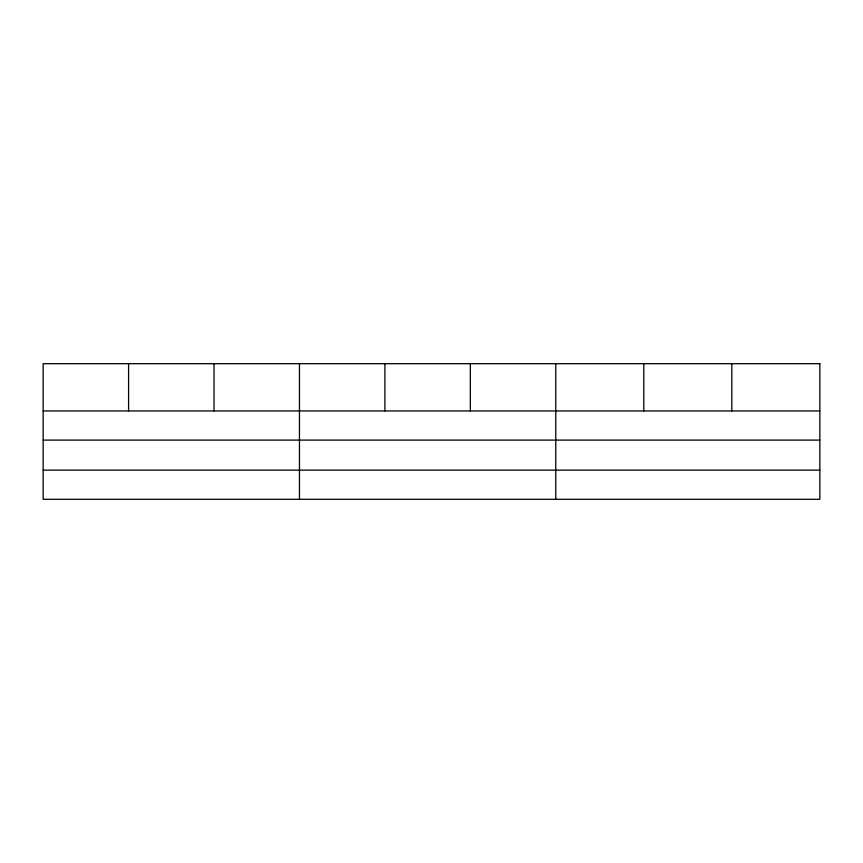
<?xml version="1.0" encoding="UTF-8"?>
<svg xmlns="http://www.w3.org/2000/svg" width="863" height="863" viewBox="0 0 863 863"><rect width="100%" height="100%" fill="white"/><g stroke="black" fill="none" stroke-linecap="round" stroke-linejoin="round"><path stroke-width="1.29" d="M43.15 410.939L819.85 410.939M43.15 440.098L819.85 440.098M43.15 470.141L819.85 470.141M731.824 363.69L731.824 410.939M643.798 363.69L643.798 410.939M555.772 363.69L555.772 499.31M470.335 363.69L470.335 410.939M384.898 363.69L384.898 410.939M299.461 363.69L299.461 499.31M214.024 363.69L214.024 410.939M128.587 363.69L128.587 410.939M819.85 363.69L43.15 363.69L43.15 499.31L819.85 499.31L819.85 363.69"/></g></svg>
